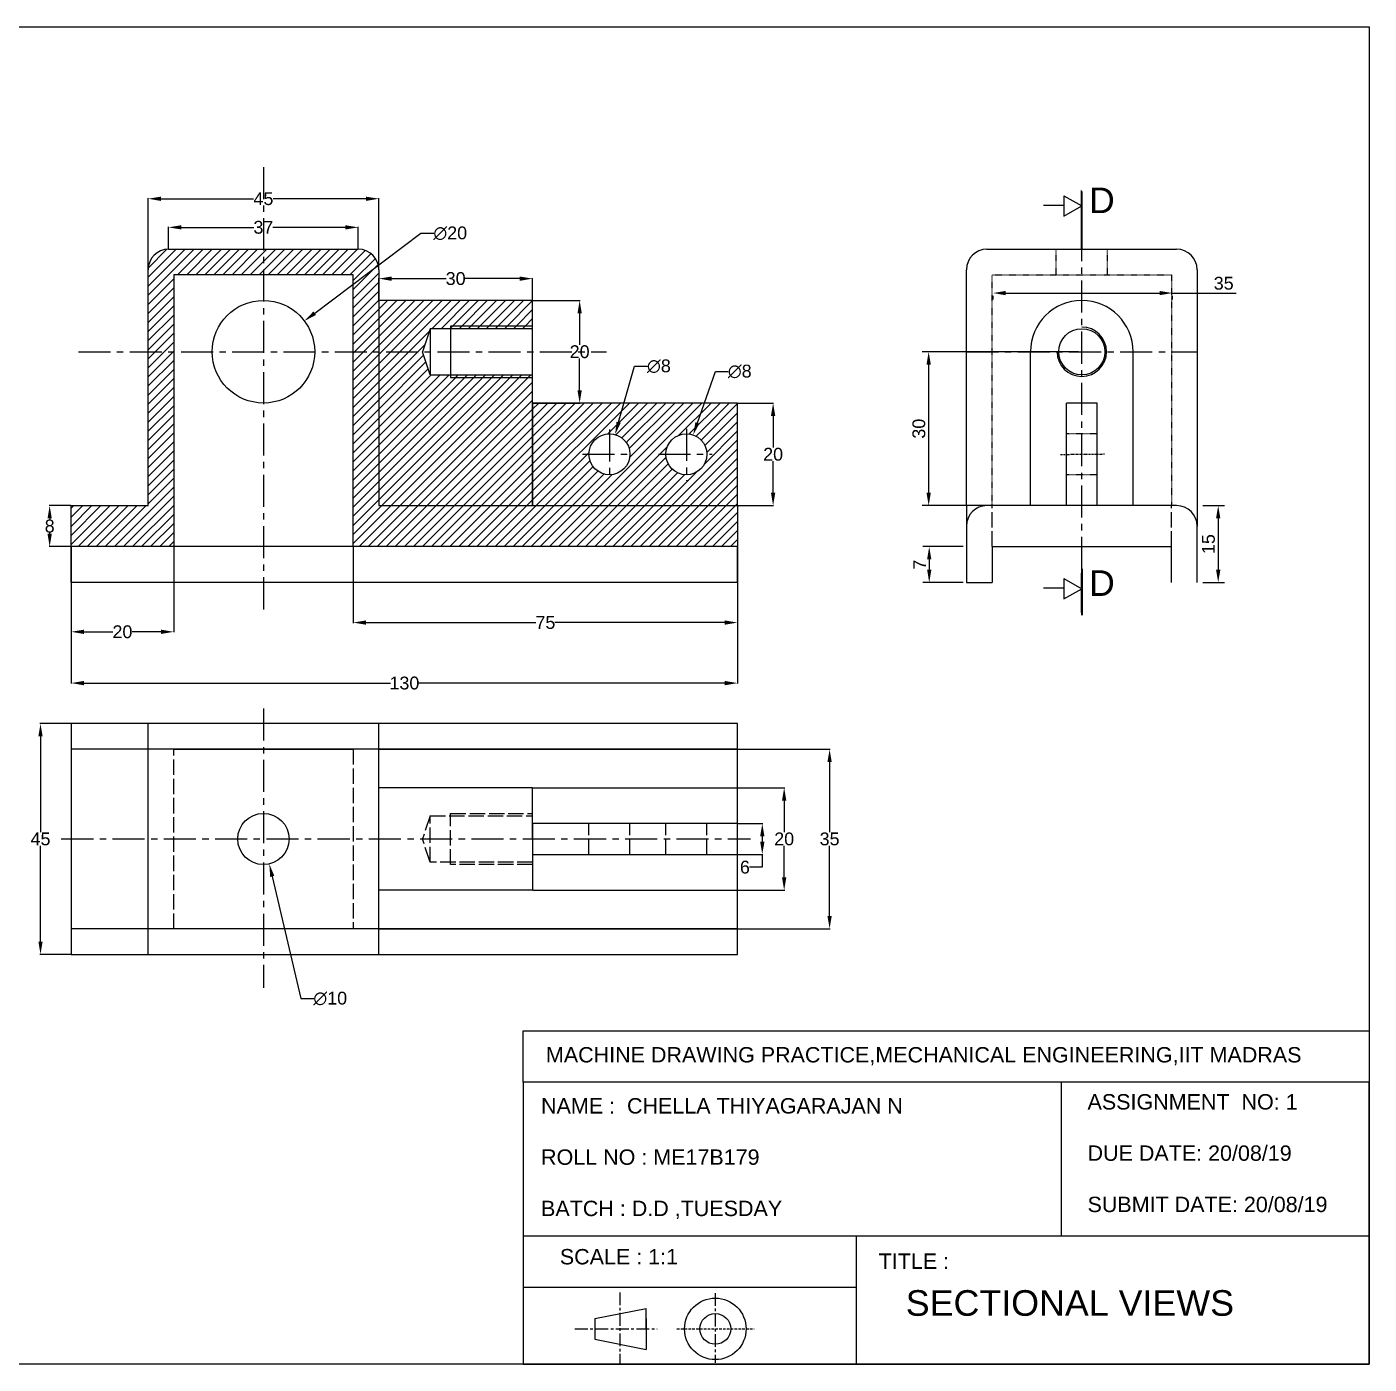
# Model space of a CAD drawing. Header units: inches. Extents: x 257 to 1980, y -66 to 1009.
# Drawn here: x 675.3 to 937.1, y 74 to 334.8 of the extents above; entities that cross this region are included whole.
import ezdxf

# ---------------------------------------------------------------- set-up
doc = ezdxf.new("R2010")
doc.units = ezdxf.units.IN
doc.header["$MEASUREMENT"] = 0
for name, pattern in [('ACAD_ISO02W100', [15, 12, -3]), ('AM_ISO02W050x2', [3.75, 3, -0.75]), ('CENTER', [2, 1.25, -0.25, 0.25, -0.25]), ('HIDDEN', [0.375, 0.25, -0.125])]:
    doc.linetypes.add(name, pattern=pattern)
doc.styles.get("Standard").update_dxf_attribs({"font": 'arial.ttf'})
doc.dimstyles.new('AM_ANSI', dxfattribs={"dimtxt": 2.5, "dimasz": 2.5, "dimexe": 0.1, "dimexo": 0.05, "dimgap": 0.06, "dimtad": 0, "dimtih": 1, "dimtoh": 1, "dimdec": 0, "dimzin": 7, "dimdsep": 46, "dimtxsty": 'Standard', "dimcen": 0, "dimclrd": 3, "dimclre": 3, "dimclrt": 3, "dimadec": 0, "dimazin": 2, "dimtp": 0.1, "dimtm": 0.1, "dimtfac": 0.71, "dimtdec": 0, "dimtofl": 0, "dimtmove": 0, "dimatfit": 3, "dimfxl": 1, "dimtolj": 1, "dimtzin": 7, "dimlwd": -1, "dimlwe": -1, "dimarcsym": 1})
doc.dimstyles.new('AM_ANSI$3', dxfattribs={"dimtxt": 2.5, "dimasz": 2.5, "dimexe": 0.1, "dimexo": 0.05, "dimgap": 0.06, "dimtad": 0, "dimtih": 1, "dimtoh": 1, "dimdec": 0, "dimzin": 7, "dimdsep": 46, "dimtxsty": 'Standard', "dimcen": 0, "dimclrd": 3, "dimclre": 3, "dimclrt": 3, "dimadec": 0, "dimazin": 2, "dimtp": 0.1, "dimtm": 0.1, "dimtfac": 0.71, "dimtdec": 0, "dimtofl": 0, "dimtmove": 0, "dimatfit": 0, "dimfxl": 1, "dimtolj": 1, "dimtzin": 7, "dimlwd": -1, "dimlwe": -1, "dimarcsym": 1})
doc.dimstyles.new('ISO-25', dxfattribs={"dimtxt": 2.5, "dimasz": 2.5, "dimexe": 1.25, "dimexo": 0.625, "dimtad": 1, "dimtxsty": 'Standard', "dimcen": 2.5, "dimadec": 0, "dimazin": 0, "dimtfac": 1, "dimtmove": 0, "dimatfit": 3, "dimfxl": 1, "dimarcsym": 0})
pattern_1 = [(45, (-193.8378, 66.6903), (-0.8838835, 0.8838835), [])]

# ---------------------------------------------------------------- blocks, each defined once
blk = doc.blocks.new('*D92')
at = {"color": 3, "linetype": 'ByBlock', "transparency": 16777216}
for p, q in [((683.93, 226.35), (683.93, 206.69)), ((813.93, 226.35), (813.93, 206.69)), ((686.43, 206.79), (746.23, 206.79)), ((811.43, 206.79), (751.63, 206.79))]:
    blk.add_line(p, q, dxfattribs=at)
at = {"color": 3, "transparency": 16777216}
for points in [[(686.43, 207.21), (686.43, 206.37), (683.93, 206.79)], [(811.43, 207.21), (811.43, 206.37), (813.93, 206.79)]]:
    blk.add_solid(points, dxfattribs=at)
at = {"layer": 'Defpoints', "color": 0, "transparency": 16777216}
for p in [(683.93, 226.4), (813.93, 226.4), (813.93, 206.79)]:
    blk.add_point(p, dxfattribs=at)
at = {"color": 3, "transparency": 16777216, "insert": (748.93, 206.79), "char_height": 2.5, "attachment_point": 5}
blk.add_mtext('\\A1;130', dxfattribs=at)
blk = doc.blocks.new('*D93')
at = {"color": 3, "linetype": 'ByBlock', "transparency": 16777216}
for p, q in [((738.93, 233.35), (738.93, 218.49)), ((813.93, 233.35), (813.93, 218.49)), ((741.43, 218.59), (774.58, 218.59)), ((811.43, 218.59), (778.28, 218.59))]:
    blk.add_line(p, q, dxfattribs=at)
at = {"color": 3, "transparency": 16777216}
for points in [[(741.43, 219.01), (741.43, 218.18), (738.93, 218.59)], [(811.43, 219.01), (811.43, 218.18), (813.93, 218.59)]]:
    blk.add_solid(points, dxfattribs=at)
at = {"layer": 'Defpoints', "color": 0, "transparency": 16777216}
for p in [(738.93, 233.4), (813.93, 233.4), (813.93, 218.59)]:
    blk.add_point(p, dxfattribs=at)
at = {"color": 3, "transparency": 16777216, "insert": (776.43, 218.59), "char_height": 2.5, "attachment_point": 5}
blk.add_mtext('\\A1;75', dxfattribs=at)
blk = doc.blocks.new('*D94')
at = {"color": 3, "linetype": 'ByBlock', "transparency": 16777216}
for p, q in [((683.93, 233.35), (683.93, 216.69)), ((703.93, 233.35), (703.93, 216.69)), ((686.43, 216.79), (692.07, 216.79)), ((701.43, 216.79), (695.8, 216.79))]:
    blk.add_line(p, q, dxfattribs=at)
at = {"color": 3, "transparency": 16777216}
for points in [[(686.43, 217.21), (686.43, 216.37), (683.93, 216.79)], [(701.43, 217.21), (701.43, 216.37), (703.93, 216.79)]]:
    blk.add_solid(points, dxfattribs=at)
at = {"layer": 'Defpoints', "color": 0, "transparency": 16777216}
for p in [(683.93, 233.4), (703.93, 233.4), (703.93, 216.79)]:
    blk.add_point(p, dxfattribs=at)
at = {"color": 3, "transparency": 16777216, "insert": (693.93, 216.79), "char_height": 2.5, "attachment_point": 5}
blk.add_mtext('\\A1;20', dxfattribs=at)
blk = doc.blocks.new('*D95')
at = {"color": 3, "linetype": 'ByBlock', "transparency": 16777216}
for p, q in [((683.88, 241.4), (679.64, 241.4)), ((679.74, 238.9), (679.74, 238.74)), ((679.74, 235.9), (679.74, 236.07)), ((683.88, 233.4), (679.64, 233.4))]:
    blk.add_line(p, q, dxfattribs=at)
at = {"color": 3, "transparency": 16777216}
for points in [[(679.32, 238.9), (680.15, 238.9), (679.74, 241.4)], [(679.32, 235.9), (680.15, 235.9), (679.74, 233.4)]]:
    blk.add_solid(points, dxfattribs=at)
at = {"layer": 'Defpoints', "color": 0, "transparency": 16777216}
for p in [(683.93, 241.4), (679.74, 233.4), (683.93, 233.4)]:
    blk.add_point(p, dxfattribs=at)
at = {"color": 3, "transparency": 16777216, "insert": (679.74, 237.4), "char_height": 2.5, "attachment_point": 5}
blk.add_mtext('\\A1;8', dxfattribs=at)
blk = doc.blocks.new('*D96')
at = {"color": 3, "linetype": 'ByBlock', "transparency": 16777216}
for p, q in [((813.98, 261.4), (820.95, 261.4)), ((820.85, 258.9), (820.85, 252.74)), ((820.85, 243.9), (820.85, 250.07)), ((813.98, 241.4), (820.95, 241.4))]:
    blk.add_line(p, q, dxfattribs=at)
at = {"color": 3, "transparency": 16777216}
for points in [[(820.43, 258.9), (821.27, 258.9), (820.85, 261.4)], [(820.43, 243.9), (821.27, 243.9), (820.85, 241.4)]]:
    blk.add_solid(points, dxfattribs=at)
at = {"layer": 'Defpoints', "color": 0, "transparency": 16777216}
for p in [(813.93, 261.4), (813.93, 241.4), (820.85, 241.4)]:
    blk.add_point(p, dxfattribs=at)
at = {"color": 3, "transparency": 16777216, "insert": (820.85, 251.4), "char_height": 2.5, "attachment_point": 5}
blk.add_mtext('\\A1;20', dxfattribs=at)
blk = doc.blocks.new('*D97')
at = {"color": 3, "linetype": 'ByBlock', "transparency": 16777216}
for p, q in [((773.98, 281.4), (783.21, 281.4)), ((783.11, 278.9), (783.11, 272.74)), ((783.11, 263.9), (783.11, 270.07)), ((773.98, 261.4), (783.21, 261.4))]:
    blk.add_line(p, q, dxfattribs=at)
at = {"color": 3, "transparency": 16777216}
for points in [[(782.69, 278.9), (783.53, 278.9), (783.11, 281.4)], [(782.69, 263.9), (783.53, 263.9), (783.11, 261.4)]]:
    blk.add_solid(points, dxfattribs=at)
at = {"layer": 'Defpoints', "color": 0, "transparency": 16777216}
for p in [(773.93, 281.4), (773.93, 261.4), (783.11, 261.4)]:
    blk.add_point(p, dxfattribs=at)
at = {"color": 3, "transparency": 16777216, "insert": (783.11, 271.4), "char_height": 2.5, "attachment_point": 5}
blk.add_mtext('\\A1;20', dxfattribs=at)
blk = doc.blocks.new('*D98')
at = {"color": 3, "linetype": 'ByBlock', "transparency": 16777216}
for p, q in [((702.93, 291.45), (702.93, 295.76)), ((705.43, 295.66), (719.58, 295.66)), ((737.43, 295.66), (723.28, 295.66)), ((739.93, 291.45), (739.93, 295.76))]:
    blk.add_line(p, q, dxfattribs=at)
at = {"color": 3, "transparency": 16777216}
for points in [[(705.43, 296.08), (705.43, 295.25), (702.93, 295.66)], [(737.43, 296.08), (737.43, 295.25), (739.93, 295.66)]]:
    blk.add_solid(points, dxfattribs=at)
at = {"layer": 'Defpoints', "color": 0, "transparency": 16777216}
for p in [(739.93, 295.66), (702.93, 291.4), (739.93, 291.4)]:
    blk.add_point(p, dxfattribs=at)
at = {"color": 3, "transparency": 16777216, "insert": (721.43, 295.66), "char_height": 2.5, "attachment_point": 5}
blk.add_mtext('\\A1;37', dxfattribs=at)
blk = doc.blocks.new('*D99')
at = {"color": 3, "linetype": 'ByBlock', "transparency": 16777216}
for p, q in [((698.93, 287.45), (698.93, 301.34)), ((701.43, 301.24), (719.52, 301.24)), ((741.43, 301.24), (723.34, 301.24)), ((743.93, 287.45), (743.93, 301.34))]:
    blk.add_line(p, q, dxfattribs=at)
at = {"color": 3, "transparency": 16777216}
for points in [[(701.43, 301.65), (701.43, 300.82), (698.93, 301.24)], [(741.43, 301.65), (741.43, 300.82), (743.93, 301.24)]]:
    blk.add_solid(points, dxfattribs=at)
at = {"layer": 'Defpoints', "color": 0, "transparency": 16777216}
for p in [(743.93, 301.24), (698.93, 287.4), (743.93, 287.4)]:
    blk.add_point(p, dxfattribs=at)
at = {"color": 3, "transparency": 16777216, "insert": (721.43, 301.24), "char_height": 2.5, "attachment_point": 5}
blk.add_mtext('\\A1;45', dxfattribs=at)
blk = doc.blocks.new('*D100')
at = {"color": 3, "linetype": 'ByBlock', "transparency": 16777216}
for p, q in [((743.93, 281.45), (743.93, 285.76)), ((746.43, 285.66), (757.09, 285.66)), ((771.43, 285.66), (760.78, 285.66)), ((773.93, 281.45), (773.93, 285.76))]:
    blk.add_line(p, q, dxfattribs=at)
at = {"color": 3, "transparency": 16777216}
for points in [[(746.43, 286.07), (746.43, 285.24), (743.93, 285.66)], [(771.43, 286.07), (771.43, 285.24), (773.93, 285.66)]]:
    blk.add_solid(points, dxfattribs=at)
at = {"layer": 'Defpoints', "color": 0, "transparency": 16777216}
for p in [(773.93, 285.66), (743.93, 281.4), (773.93, 281.4)]:
    blk.add_point(p, dxfattribs=at)
at = {"color": 3, "transparency": 16777216, "insert": (758.93, 285.66), "char_height": 2.5, "attachment_point": 5}
blk.add_mtext('\\A1;30', dxfattribs=at)
blk = doc.blocks.new('*D101')
at = {"color": 3, "linetype": 'ByBlock', "transparency": 16777216}
for p, q in [((683.88, 198.89), (677.85, 198.89)), ((677.95, 196.39), (677.95, 177.72)), ((677.95, 156.39), (677.95, 175.06)), ((683.88, 153.89), (677.85, 153.89))]:
    blk.add_line(p, q, dxfattribs=at)
at = {"color": 3, "transparency": 16777216}
for points in [[(677.54, 196.39), (678.37, 196.39), (677.95, 198.89)], [(677.54, 156.39), (678.37, 156.39), (677.95, 153.89)]]:
    blk.add_solid(points, dxfattribs=at)
at = {"layer": 'Defpoints', "color": 0, "transparency": 16777216}
for p in [(683.93, 198.89), (677.95, 153.89), (683.93, 153.89)]:
    blk.add_point(p, dxfattribs=at)
at = {"color": 3, "transparency": 16777216, "insert": (677.95, 176.39), "char_height": 2.5, "attachment_point": 5}
blk.add_mtext('\\A1;45', dxfattribs=at)
blk = doc.blocks.new('*D102')
at = {"color": 3, "linetype": 'ByBlock', "transparency": 16777216}
for p, q in [((813.98, 179.39), (818.84, 179.39)), ((818.74, 176.89), (818.74, 175.89)), ((813.98, 173.39), (818.84, 173.39)), ((818.74, 173.39), (818.74, 170.89)), ((818.74, 170.89), (816.24, 170.89))]:
    blk.add_line(p, q, dxfattribs=at)
at = {"color": 3, "transparency": 16777216}
for points in [[(818.32, 176.89), (819.16, 176.89), (818.74, 179.39)], [(818.32, 175.89), (819.16, 175.89), (818.74, 173.39)]]:
    blk.add_solid(points, dxfattribs=at)
at = {"layer": 'Defpoints', "color": 0, "transparency": 16777216}
for p in [(813.93, 179.39), (813.93, 173.39), (818.74, 173.39)]:
    blk.add_point(p, dxfattribs=at)
at = {"color": 3, "transparency": 16777216, "insert": (815.35, 170.89), "char_height": 2.5, "attachment_point": 5}
blk.add_mtext('\\A1;6', dxfattribs=at)
blk = doc.blocks.new('*D103')
at = {"color": 3, "linetype": 'ByBlock', "transparency": 16777216}
for p, q in [((773.98, 186.39), (823.11, 186.39)), ((823.01, 183.89), (823.01, 177.73)), ((823.01, 168.89), (823.01, 175.05)), ((773.98, 166.39), (823.11, 166.39))]:
    blk.add_line(p, q, dxfattribs=at)
at = {"color": 3, "transparency": 16777216}
for points in [[(822.59, 183.89), (823.42, 183.89), (823.01, 186.39)], [(822.59, 168.89), (823.42, 168.89), (823.01, 166.39)]]:
    blk.add_solid(points, dxfattribs=at)
at = {"layer": 'Defpoints', "color": 0, "transparency": 16777216}
for p in [(773.93, 186.39), (773.93, 166.39), (823.01, 166.39)]:
    blk.add_point(p, dxfattribs=at)
at = {"color": 3, "transparency": 16777216, "insert": (823.01, 176.39), "char_height": 2.5, "attachment_point": 5}
blk.add_mtext('\\A1;20', dxfattribs=at)
blk = doc.blocks.new('*D104')
at = {"color": 3, "linetype": 'ByBlock', "transparency": 16777216}
for p, q in [((743.98, 193.89), (831.97, 193.89)), ((831.87, 191.39), (831.87, 177.73)), ((831.87, 161.39), (831.87, 175.05)), ((743.98, 158.89), (831.97, 158.89))]:
    blk.add_line(p, q, dxfattribs=at)
at = {"color": 3, "transparency": 16777216}
for points in [[(831.45, 191.39), (832.28, 191.39), (831.87, 193.89)], [(831.45, 161.39), (832.28, 161.39), (831.87, 158.89)]]:
    blk.add_solid(points, dxfattribs=at)
at = {"layer": 'Defpoints', "color": 0, "transparency": 16777216}
for p in [(743.93, 193.89), (743.93, 158.89), (831.87, 158.89)]:
    blk.add_point(p, dxfattribs=at)
at = {"color": 3, "transparency": 16777216, "insert": (831.87, 176.39), "char_height": 2.5, "attachment_point": 5}
blk.add_mtext('\\A1;35', dxfattribs=at)
blk = doc.blocks.new('*D210')
at = {"color": 3, "linetype": 'ByBlock', "transparency": 16777216}
for p, q in [((731.43, 278.91), (752.16, 294.5)), ((752.16, 294.5), (754.66, 294.5))]:
    blk.add_line(p, q, dxfattribs=at)
at = {"color": 3, "transparency": 16777216}
blk.add_solid([(731.18, 279.25), (731.68, 278.58), (729.43, 277.41)], dxfattribs=at)
at = {"layer": 'Defpoints', "color": 0, "transparency": 16777216}
for p in [(729.43, 277.41), (713.44, 265.4)]:
    blk.add_point(p, dxfattribs=at)
at = {"color": 3, "transparency": 16777216, "insert": (757.87, 294.5), "char_height": 2.5, "attachment_point": 5}
blk.add_mtext('\\A1;∅20', dxfattribs=at)
blk = doc.blocks.new('*D211')
at = {"color": 3, "linetype": 'ByBlock', "transparency": 16777216}
for p, q in [((790.71, 257.66), (793.82, 268.57)), ((793.82, 268.57), (796.32, 268.57))]:
    blk.add_line(p, q, dxfattribs=at)
at = {"color": 3, "transparency": 16777216}
blk.add_solid([(790.31, 257.77), (791.12, 257.54), (790.03, 255.25)], dxfattribs=at)
at = {"layer": 'Defpoints', "color": 0, "transparency": 16777216}
for p in [(790.03, 255.25), (787.84, 247.56)]:
    blk.add_point(p, dxfattribs=at)
at = {"color": 3, "transparency": 16777216, "insert": (798.57, 268.57), "char_height": 2.5, "attachment_point": 5}
blk.add_mtext('\\A1;∅8', dxfattribs=at)
blk = doc.blocks.new('*D212')
at = {"color": 3, "linetype": 'ByBlock', "transparency": 16777216}
for p, q in [((806.08, 257.54), (809.59, 267.55)), ((809.59, 267.55), (812.09, 267.55))]:
    blk.add_line(p, q, dxfattribs=at)
at = {"color": 3, "transparency": 16777216}
blk.add_solid([(805.69, 257.68), (806.48, 257.4), (805.26, 255.18)], dxfattribs=at)
at = {"layer": 'Defpoints', "color": 0, "transparency": 16777216}
for p in [(805.26, 255.18), (802.61, 247.63)]:
    blk.add_point(p, dxfattribs=at)
at = {"color": 3, "transparency": 16777216, "insert": (814.34, 267.55), "char_height": 2.5, "attachment_point": 5}
blk.add_mtext('\\A1;∅8', dxfattribs=at)
blk = doc.blocks.new('*D213')
at = {"color": 3, "linetype": 'ByBlock', "transparency": 16777216}
for p, q in [((723.15, 169.09), (728.76, 145.28)), ((728.76, 145.28), (731.26, 145.28))]:
    blk.add_line(p, q, dxfattribs=at)
at = {"color": 3, "transparency": 16777216}
blk.add_solid([(723.56, 169.19), (722.75, 168.99), (722.58, 171.52)], dxfattribs=at)
at = {"layer": 'Defpoints', "color": 0, "transparency": 16777216}
for p in [(720.29, 181.26), (722.58, 171.52)]:
    blk.add_point(p, dxfattribs=at)
at = {"color": 3, "transparency": 16777216, "insert": (734.46, 145.28), "char_height": 2.5, "attachment_point": 5}
blk.add_mtext('\\A1;∅10', dxfattribs=at)
blk = doc.blocks.new('*D302')
at = {"color": 0, "lineweight": -2, "transparency": 16777216}
for p, q in [((880.44, 271.4), (849.94, 271.4)), ((851.19, 268.9), (851.19, 243.9)), ((880.44, 241.4), (849.94, 241.4))]:
    blk.add_line(p, q, dxfattribs=at)
at = {"color": 0, "transparency": 16777216}
for points in [[(850.77, 268.9), (851.61, 268.9), (851.19, 271.4)], [(850.77, 243.9), (851.61, 243.9), (851.19, 241.4)]]:
    blk.add_solid(points, dxfattribs=at)
at = {"layer": 'Defpoints', "color": 0, "transparency": 16777216}
for p in [(881.06, 271.4), (851.19, 241.4), (881.06, 241.4)]:
    blk.add_point(p, dxfattribs=at)
at = {"color": 0, "transparency": 16777216, "insert": (849.29, 256.4), "char_height": 2.5, "attachment_point": 5, "rotation": 90}
blk.add_mtext('30', dxfattribs=at)
blk = doc.blocks.new('*D299')
at = {"color": 0, "lineweight": -2, "transparency": 16777216}
for p, q in [((904.68, 241.4), (908.92, 241.4)), ((907.67, 238.9), (907.67, 228.9)), ((904.68, 226.4), (908.92, 226.4))]:
    blk.add_line(p, q, dxfattribs=at)
at = {"color": 0, "transparency": 16777216}
for points in [[(907.25, 238.9), (908.09, 238.9), (907.67, 241.4)], [(907.25, 228.9), (908.09, 228.9), (907.67, 226.4)]]:
    blk.add_solid(points, dxfattribs=at)
at = {"layer": 'Defpoints', "color": 0, "transparency": 16777216}
for p in [(904.05, 241.4), (904.05, 226.4), (907.67, 226.4)]:
    blk.add_point(p, dxfattribs=at)
at = {"color": 0, "transparency": 16777216, "insert": (905.77, 233.9), "char_height": 2.5, "attachment_point": 5, "rotation": 90}
blk.add_mtext('15', dxfattribs=at)
blk = doc.blocks.new('*D300')
at = {"color": 0, "lineweight": -2, "transparency": 16777216}
for p, q in [((857.94, 233.4), (850.05, 233.4)), ((851.3, 230.9), (851.3, 228.9)), ((857.94, 226.4), (850.05, 226.4))]:
    blk.add_line(p, q, dxfattribs=at)
at = {"color": 0, "transparency": 16777216}
for points in [[(850.89, 230.9), (851.72, 230.9), (851.3, 233.4)], [(850.89, 228.9), (851.72, 228.9), (851.3, 226.4)]]:
    blk.add_solid(points, dxfattribs=at)
at = {"layer": 'Defpoints', "color": 0, "transparency": 16777216}
for p in [(858.56, 233.4), (851.3, 226.4), (858.56, 226.4)]:
    blk.add_point(p, dxfattribs=at)
at = {"color": 0, "transparency": 16777216, "insert": (849.43, 229.9), "char_height": 2.5, "attachment_point": 5, "rotation": 90}
blk.add_mtext('7', dxfattribs=at)
blk = doc.blocks.new('*D301')
at = {"color": 0, "lineweight": -2, "transparency": 16777216}
for p, q in [((866.22, 282.85), (896.22, 282.85)), ((898.72, 282.85), (911.17, 282.85)), ((863.72, 282.32), (863.72, 281.6)), ((898.72, 282.32), (898.72, 281.6))]:
    blk.add_line(p, q, dxfattribs=at)
at = {"color": 0, "transparency": 16777216}
for points in [[(866.22, 283.26), (866.22, 282.43), (863.72, 282.85)], [(896.22, 283.26), (896.22, 282.43), (898.72, 282.85)]]:
    blk.add_solid(points, dxfattribs=at)
at = {"layer": 'Defpoints', "color": 0, "transparency": 16777216}
for p in [(863.72, 282.95), (898.72, 282.95), (898.72, 282.85)]:
    blk.add_point(p, dxfattribs=at)
at = {"color": 0, "transparency": 16777216, "insert": (908.74, 284.75), "char_height": 2.5, "attachment_point": 5}
blk.add_mtext('35', dxfattribs=at)

msp = doc.modelspace()

# ---------------------------------------------------------------- hatches: boundary and pattern name
h = msp.add_hatch()
h.set_pattern_fill('ANSI31', color=3, scale=10)
h.set_pattern_definition(pattern_1)
h.paths.add_polyline_path([(703.93309, 286.4039), (738.93309, 286.4039), (738.93309, 233.4039), (813.93309, 233.4039), (813.93309, 241.4039), (743.93309, 241.4039), (743.93309, 287.4039, 0.414213562), (739.93309, 291.4039), (702.93309, 291.4039, 0.414213562), (698.93309, 287.4039), (698.93309, 286.4039), (698.93309, 241.4039), (683.93309, 241.4039), (683.93309, 233.4039), (703.93309, 233.4039)])
h.paths.add_polyline_path([(813.93309, 261.4039), (773.93309, 261.4039), (773.93309, 241.4039), (813.93309, 241.4039)], flags=17)
h.paths.add_polyline_path([(792.93309, 251.4039, -1), (784.93309, 251.4039, -1)], flags=16)
h.paths.add_polyline_path([(807.93309, 251.4039, -1), (799.93309, 251.4039, -1)], flags=16)
h = msp.add_hatch()
h.set_pattern_fill('ANSI31', color=3, scale=10)
h.set_pattern_definition(pattern_1)
h.paths.add_polyline_path([(773.93309, 266.4039), (757.93309, 266.4039), (757.93309, 266.9039), (753.93309, 266.9039), (752.47095, 271.4039), (753.93309, 275.9039), (757.93309, 275.9039), (757.93309, 276.4039), (773.93309, 276.4039), (773.93309, 281.4039), (743.93309, 281.4039), (743.93309, 241.4039), (773.93309, 241.4039)])
h = msp.add_hatch()
h.set_pattern_fill('ANSI31', color=4, scale=10)
h.set_pattern_definition(pattern_1)
h.paths.add_polyline_path([(773.93309, 266.9039), (757.93309, 266.9039), (757.93309, 266.4039), (773.93309, 266.4039)])
h.paths.add_polyline_path([(773.93309, 276.4039), (757.93309, 276.4039), (757.93309, 275.9039), (773.93309, 275.9039)])

# ---------------------------------------------------------------- linework, layer by layer
at = {"color": 6}
for p, q in [((407.73859, 334.76039), (937.11322, 334.76039)), ((937.11322, 334.76039), (937.11322, 73.98391)), ((877.57815, 301.83444), (877.57815, 297.83444)), ((877.57815, 301.83444), (881.04225, 299.83444)), ((880.98585, 295.18136), (880.99848, 302.85222)), ((877.64367, 299.93687), (873.57443, 299.93743)), ((880.99071, 220.54017), (881.00334, 228.21102)), ((877.64853, 225.29568), (873.57929, 225.29624)), ((877.58301, 227.19325), (877.58301, 223.19325)), ((877.58301, 227.19325), (881.04711, 225.19325)), ((772.11322, 138.98391), (937.11322, 138.98391)), ((772.11322, 128.98391), (772.11322, 138.98391)), ((937.11322, 128.98391), (772.11322, 128.98391)), ((772.11322, 128.98391), (772.11322, 98.98391)), ((877.11322, 98.98391), (877.11322, 128.98391)), ((772.11322, 98.98391), (937.11322, 98.98391)), ((772.11322, 98.98391), (772.11322, 88.98391)), ((837.11322, 88.98391), (837.11322, 98.98391)), ((772.11322, 88.98391), (837.11322, 88.98391)), ((772.11322, 88.98391), (772.11322, 73.98391)), ((837.11322, 73.98391), (837.11322, 88.98391)), ((937.11322, 73.98391), (407.73859, 73.98391))]:
    msp.add_line(p, q, dxfattribs=at)
at = {"color": 1, "linetype": 'CENTER', "ltscale": 5}
for p, q in [((721.43309, 307.42408), (721.43309, 221.14429)), ((881.06287, 229.07369), (881.06287, 295.29851)), ((685.35583, 271.4039), (788.32194, 271.4039)), ((858.56287, 271.4039), (903.56287, 271.4039)), ((788.93309, 256.25292), (788.93309, 246.2829)), ((803.93309, 256.35579), (803.93309, 246.23778)), ((783.6627, 251.4039), (792.93309, 251.4039)), ((798.46835, 251.4039), (808.95042, 251.4039)), ((721.43309, 201.82877), (721.43309, 147.34765)), ((682.0082, 176.39008), (816.46236, 176.39008))]:
    msp.add_line(p, q, dxfattribs=at)
at = {"color": 6, "lineweight": 40, "ltscale": 0.5}
for p, q in [((881.06287, 291.4039), (881.06287, 302.65119)), ((881.06287, 229.07369), (881.06287, 220.06595))]:
    msp.add_line(p, q, dxfattribs=at)
for p, q in [((877.57815, 297.83444), (881.04225, 299.83444)), ((877.58301, 223.19325), (881.04711, 225.19325))]:
    msp.add_line(p, q)
at = {"color": 4}
for p, q in [((702.93309, 291.4039), (739.93309, 291.4039)), ((862.56287, 291.4039), (899.56287, 291.4039)), ((698.93309, 286.4039), (698.93309, 287.4039)), ((698.93309, 241.4039), (698.93309, 286.4039)), ((738.93309, 286.4039), (703.93309, 286.4039)), ((703.93309, 286.4039), (703.93309, 233.4039)), ((738.93309, 233.4039), (738.93309, 286.4039)), ((743.93309, 287.4039), (743.93309, 241.4039)), ((858.56287, 241.4039), (858.56287, 287.4039)), ((903.56287, 287.4039), (903.56287, 241.4039)), ((773.93309, 281.4039), (743.93309, 281.4039)), ((773.93309, 241.4039), (773.93309, 281.4039)), ((753.93309, 275.9039), (752.47095, 271.4039)), ((773.93309, 275.9039), (753.93309, 275.9039)), ((753.93309, 275.9039), (753.93309, 266.9039)), ((773.93309, 276.4039), (757.93309, 276.4039)), ((757.93309, 276.4039), (757.93309, 266.4039)), ((753.93309, 266.9039), (752.47095, 271.4039)), ((753.93309, 266.9039), (773.93309, 266.9039)), ((753.93309, 266.9039), (753.93309, 266.9039)), ((753.93309, 266.9039), (753.93309, 266.9039)), ((757.93309, 266.4039), (773.93309, 266.4039)), ((813.93309, 261.4039), (773.93309, 261.4039)), ((773.93309, 261.4039), (773.93309, 241.4039)), ((813.93309, 241.4039), (813.93309, 261.4039)), ((884.06287, 261.4039), (878.06287, 261.4039)), ((683.93309, 226.4039), (683.93309, 241.4039)), ((683.93309, 241.4039), (698.93309, 241.4039)), ((743.93309, 241.4039), (813.93309, 241.4039)), ((813.93309, 241.4039), (813.93309, 226.4039)), ((858.56287, 241.4039), (858.56287, 237.4039)), ((899.56287, 241.4039), (862.56287, 241.4039)), ((903.56287, 241.4039), (903.56287, 237.4039)), ((858.56287, 237.4039), (858.56287, 226.4039)), ((903.56287, 226.4039), (903.56287, 237.4039)), ((703.93309, 233.4039), (683.93309, 233.4039)), ((738.93309, 233.4039), (703.93309, 233.4039)), ((813.93309, 233.4039), (738.93309, 233.4039)), ((813.93309, 226.4039), (813.93309, 233.4039)), ((863.56287, 233.4039), (898.56287, 233.4039)), ((863.56287, 233.4039), (863.56287, 226.4039)), ((898.56287, 226.4039), (898.56287, 233.4039)), ((813.93309, 226.4039), (683.93309, 226.4039)), ((858.56287, 226.4039), (863.56287, 226.4039)), ((813.93309, 198.89008), (683.93309, 198.89008)), ((683.93309, 198.89008), (683.93309, 153.89008)), ((698.93309, 153.89008), (698.93309, 198.89008)), ((743.93309, 153.89008), (743.93309, 198.89008)), ((813.93309, 153.89008), (813.93309, 198.89008)), ((813.93309, 193.89008), (683.93309, 193.89008)), ((703.93309, 193.89008), (738.93309, 193.89008)), ((773.93309, 186.39008), (743.93309, 186.39008)), ((773.93309, 176.39008), (773.93309, 186.39008)), ((813.93309, 179.39008), (773.93309, 179.39008)), ((773.93309, 179.39008), (773.93309, 173.39008)), ((773.93309, 176.39008), (773.93309, 166.39008)), ((773.93309, 173.39008), (813.93309, 173.39008)), ((773.93309, 166.39008), (743.93309, 166.39008)), ((813.93309, 158.89008), (683.93309, 158.89008)), ((738.93309, 158.89008), (703.93309, 158.89008)), ((683.93309, 153.89008), (813.93309, 153.89008)), ((937.11322, 98.98391), (937.11322, 128.98391)), ((937.11322, 73.98391), (937.11322, 98.98391)), ((772.11322, 73.98391), (837.11322, 73.98391)), ((837.11322, 73.98391), (937.11322, 73.98391))]:
    msp.add_line(p, q, dxfattribs=at)
at = {"color": 3, "linetype": 'HIDDEN', "ltscale": 0.3}
for p, q in [((876.06287, 286.4039), (876.06287, 291.4039)), ((886.06287, 286.4039), (886.06287, 291.4039)), ((863.56287, 241.4039), (863.56287, 286.4039)), ((863.56287, 286.4039), (898.56287, 286.4039)), ((898.56287, 286.4039), (898.56287, 241.4039)), ((884.06287, 255.4039), (878.06287, 255.4039)), ((884.06287, 247.4039), (878.06287, 247.4039))]:
    msp.add_line(p, q, dxfattribs=at)
at = {"color": 4, "ltscale": 0.25}
for p, q in [((871.06287, 241.4039), (871.06287, 271.4039)), ((891.06287, 241.4039), (891.06287, 271.4039)), ((878.06287, 241.4039), (878.06287, 261.4039)), ((884.06287, 241.4039), (884.06287, 261.4039))]:
    msp.add_line(p, q, dxfattribs=at)
at = {"color": 1, "linetype": 'CENTER', "ltscale": 0.1}
msp.add_line((885.46889, 251.4039), (876.93009, 251.31669), dxfattribs=at)
at = {"color": 4, "linetype": 'ACAD_ISO02W100', "ltscale": 0.25}
for p, q in [((863.56287, 233.4039), (863.56287, 241.4039)), ((898.56287, 233.4039), (898.56287, 241.4039))]:
    msp.add_line(p, q, dxfattribs=at)
at = {"color": 4, "linetype": 'AM_ISO02W050x2'}
for p, q in [((703.93309, 158.89008), (703.93309, 193.89008)), ((738.93309, 193.89008), (738.93309, 158.89008)), ((753.93309, 180.89008), (752.47095, 176.39008)), ((753.93309, 171.89008), (753.93309, 180.89008)), ((753.93309, 180.89008), (773.93309, 180.89008)), ((757.93309, 171.39008), (757.93309, 181.39008)), ((757.93309, 181.39008), (773.93309, 181.39008)), ((784.93309, 173.39008), (784.93309, 179.39008)), ((792.93309, 173.39008), (792.93309, 179.39008)), ((799.93309, 173.39008), (799.93309, 179.39008)), ((807.93309, 173.39008), (807.93309, 179.39008)), ((753.93309, 171.89008), (752.47095, 176.39008)), ((773.93309, 171.89008), (753.93309, 171.89008)), ((773.93309, 171.39008), (757.93309, 171.39008))]:
    msp.add_line(p, q, dxfattribs=at)
at = {"color": 4, "ltscale": 2}
msp.add_line((937.11322, 138.98391), (937.11322, 128.98391), dxfattribs=at)
at = {"color": 4, "linetype": 'CENTER', "ltscale": 2}
for p, q in [((790.9523, 87.97029), (790.9523, 73.9839)), ((809.57434, 87.83039), (809.57434, 74.26506)), ((782.19061, 80.8584), (798.23548, 80.8584))]:
    msp.add_line(p, q, dxfattribs=at)
at = {"color": 4, "ltscale": 0.2}
for p, q in [((786.08922, 82.8584), (796.08922, 84.8584)), ((796.08922, 80.8584), (796.08922, 84.8584)), ((786.08922, 82.8584), (786.08922, 78.8584)), ((796.08922, 82.8584), (796.08922, 78.8584)), ((786.08922, 78.8584), (796.08922, 76.8584)), ((796.08922, 80.8584), (796.08922, 76.8584)), ((809.57434, 80.8584), (809.57434, 80.8584))]:
    msp.add_line(p, q, dxfattribs=at)
at = {"color": 4, "linetype": 'HIDDEN', "ltscale": 2}
msp.add_line((802.09092, 80.8584), (817.16208, 80.8584), dxfattribs=at)
at = {"color": 4}
for centre, radius in [((721.43309, 271.4039), 10), ((881.06287, 271.4039), 4.5), ((788.93309, 251.4039), 4), ((803.93309, 251.4039), 4), ((721.43309, 176.39008), 5)]:
    msp.add_circle(centre, radius, dxfattribs=at)
at = {"color": 4, "ltscale": 0.2}
for radius in [6, 3]:
    msp.add_circle((809.57434, 80.8584), radius, dxfattribs=at)
at = {"color": 4}
for centre, radius, start, end in [((702.93309, 287.4039), 4, 90, 180), ((739.93309, 287.4039), 4, 0, 90), ((862.56287, 287.4039), 4, 90, 180), ((899.56287, 287.4039), 4, 0, 90), ((881.06287, 271.4039), 10, 0, 180), ((881.06287, 271.4039), 4.82455, 180, 90), ((862.56287, 237.4039), 4, 90, 180), ((899.56287, 237.4039), 4, 0, 90)]:
    msp.add_arc(centre, radius, start, end, dxfattribs=at)
at = {"color": 6}
for points in [[(877.57815, 301.83444), (877.57815, 297.83444), (881.04225, 299.83444), (877.57815, 301.83444)], [(877.58301, 227.19325), (877.58301, 223.19325), (881.04711, 225.19325), (877.58301, 227.19325)]]:
    msp.add_solid(points, dxfattribs=at)

# ---------------------------------------------------------------- texts
for p in [(882.44921, 298.43167), (882.45407, 223.79048)]:
    msp.add_text('D', height=5, dxfattribs=at).set_placement(p)
at = {"color": 4, "attachment_point": 1}
for s, width, heights, insert, char_height in [('MACHINE DRAWING PRACTICE,MECHANICAL ENGINEERING,IIT MADRAS', 164.3264, [7.38044], (776.53726, 135.81524), 3), ('NAME :  CHELLA THIYAGARAJAN N\\P\\PROLL NO : ME17B179\\P\\PBATCH : D.D ,TUESDAY', 99.4535973, [0], (775.58731, 125.85902), 3), ('ASSIGNMENT  NO: 1\\P\\PDUE DATE: 20/08/19\\P\\PSUBMIT DATE: 20/08/19', 75.9758354, [0], (882.17983, 126.63645), 3), ('SCALE : 1:1', 57.1732989, [0], (779.24845, 96.43504), 3), ('TITLE : ', 48.3269687, [0], (841.44034, 95.56476), 3), (' SECTIONAL VIEWS ', 87.107865, [0], (844.78146, 88.40992), 5)]:
    msp.add_mtext_dynamic_manual_height_columns(s, width=width, gutter_width=1, heights=heights, dxfattribs=dict(at, insert=insert, char_height=char_height))

# ---------------------------------------------------------------- dimensions: what is measured, and where the dimension line sits
for base, p1, p2, picture, middle in [((743.93309, 301.23711), (698.93309, 287.4039), (743.93309, 287.4039), '*D99', (721.43309, 301.23711)), ((739.93309, 295.66203), (702.93309, 291.4039), (739.93309, 291.4039), '*D98', (721.43309, 295.66203)), ((773.93309, 285.65812), (743.93309, 281.4039), (773.93309, 281.4039), '*D100', (758.93309, 285.65812)), ((703.93309, 216.79105), (683.93309, 233.4039), (703.93309, 233.4039), '*D94', (693.93309, 216.79105)), ((813.93309, 218.59475), (738.93309, 233.4039), (813.93309, 233.4039), '*D93', (776.43309, 218.59475)), ((813.93309, 206.7887), (683.93309, 226.4039), (813.93309, 226.4039), '*D92', (748.93309, 206.7887))]:
    dim = msp.add_linear_dim(base=base, p1=p1, p2=p2, dimstyle='AM_ANSI')
    dim.commit()
    dim.dimension.update_dxf_attribs({"geometry": picture, "text_midpoint": middle})
at = {"color": 1}
for p1, p2, picture, middle in [((713.43881, 265.39628), (729.42737, 277.41152), '*D210', (757.86677, 294.49519)), ((787.8369, 247.55704), (790.02928, 255.25076), '*D211', (798.56578, 268.56696)), ((802.60952, 247.62923), (805.25666, 255.17857), '*D212', (814.33666, 267.55017)), ((720.28706, 181.25697), (722.57911, 171.52318), '*D213', (734.46483, 145.2808))]:
    dim = msp.add_diameter_dim_2p(p1=p1, p2=p2, dimstyle='AM_ANSI$3', dxfattribs=at)
    dim.commit()
    dim.dimension.update_dxf_attribs({"geometry": picture, "text_midpoint": middle, "dimtype": 163})
at = {"color": 3}
dim = msp.add_linear_dim(base=(898.71643, 282.84517), p1=(863.71643, 282.94657), p2=(898.71643, 282.94657), dimstyle='ISO-25', dxfattribs=at)
dim.commit()
dim.dimension.update_dxf_attribs({"geometry": '*D301', "text_midpoint": (908.74332, 282.84517), "dimtype": 160})
for base, p1, p2, picture, middle in [((783.10963, 261.4039), (773.93309, 281.4039), (773.93309, 261.4039), '*D97', (783.10963, 271.4039)), ((820.84872, 241.4039), (813.93309, 261.4039), (813.93309, 241.4039), '*D96', (820.84872, 251.4039)), ((679.73736, 233.4039), (683.93309, 241.4039), (683.93309, 233.4039), '*D95', (679.73736, 237.4039)), ((677.95348, 153.89008), (683.93309, 198.89008), (683.93309, 153.89008), '*D101', (677.95348, 176.39008)), ((831.86554, 158.89008), (743.93309, 193.89008), (743.93309, 158.89008), '*D104', (831.86554, 176.39008)), ((823.00505, 166.39008), (773.93309, 186.39008), (773.93309, 166.39008), '*D103', (823.00505, 176.39008)), ((818.7389, 173.39008), (813.93309, 179.39008), (813.93309, 173.39008), '*D102', (815.35352, 170.89008))]:
    dim = msp.add_linear_dim(base=base, p1=p1, p2=p2, angle=90, dimstyle='AM_ANSI')
    dim.commit()
    dim.dimension.update_dxf_attribs({"geometry": picture, "text_midpoint": middle})
for base, p1, p2, picture, middle in [((851.1895, 241.4039), (881.06287, 271.4039), (881.06287, 241.4039), '*D302', (849.28721, 256.4039)), ((907.6703, 226.4039), (904.05408, 241.4039), (904.05408, 226.4039), '*D299', (905.76887, 233.9039)), ((851.30376, 226.4039), (858.56287, 233.4039), (858.56287, 226.4039), '*D300', (849.42876, 229.9039))]:
    dim = msp.add_linear_dim(base=base, p1=p1, p2=p2, angle=90, dimstyle='ISO-25', dxfattribs=at)
    dim.commit()
    dim.dimension.update_dxf_attribs({"geometry": picture, "text_midpoint": middle})

doc.saveas('drawing.dxf')
